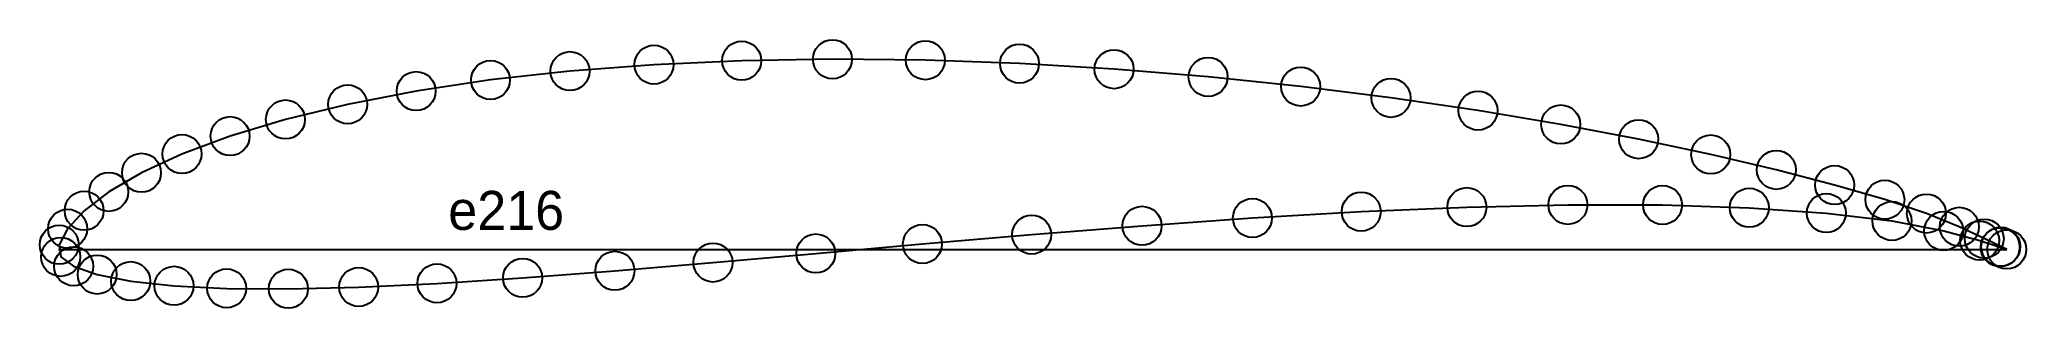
# Model space of a CAD drawing. Extents: x -1 to 101, y -3 to 11.
import ezdxf

# ---------------------------------------------------------------- set-up
doc = ezdxf.new("R2010")
doc.units = 0
doc.layers.get('0').update_dxf_attribs({"linetype": 'CONTINUOUS'})

msp = doc.modelspace()

# ---------------------------------------------------------------- linework, layer by layer
at = {"color": 1}
msp.add_line((0, 0), (100, 0), dxfattribs=at)
at = {"color": 7, "linetype": 'CONTINUOUS'}
msp.add_lwpolyline([(100, 0), (99.692, 0.141), (98.842, 0.552), (97.564, 1.157), (95.877, 1.84), (93.743, 2.552), (91.162, 3.3), (88.17, 4.079), (84.805, 4.868), (81.104, 5.651), (77.107, 6.407), (72.855, 7.12), (68.39, 7.773), (63.757, 8.353), (59.004, 8.847), (54.177, 9.243), (49.323, 9.532), (44.49, 9.704), (39.722, 9.754), (35.064, 9.678), (30.56, 9.475), (26.249, 9.144), (22.169, 8.69), (18.354, 8.119), (14.836, 7.439), (11.644, 6.665), (8.803, 5.809), (6.333, 4.891), (4.254, 3.93), (2.576, 2.951), (1.311, 1.981), (0.461, 1.058), (0.031, 0.238), (0.108, -0.385), (0.769, -0.866), (1.979, -1.291), (3.703, -1.63), (5.924, -1.869), (8.628, -1.999), (11.795, -2.02), (15.401, -1.932), (19.42, -1.742), (23.817, -1.46), (28.554, -1.098), (33.588, -0.675), (38.868, -0.21), (44.341, 0.276), (49.945, 0.757), (55.614, 1.211), (61.279, 1.611), (66.862, 1.937), (72.287, 2.167), (77.471, 2.284), (82.331, 2.277), (86.782, 2.137), (90.737, 1.863), (94.105, 1.456), (96.763, 0.945), (98.608, 0.449), (99.661, 0.113), (100, 0)], dxfattribs=at)
at = {"color": 2}
for centre in [(30.56, 9.475), (35.064, 9.678), (39.722, 9.754), (44.49, 9.704), (49.323, 9.532), (54.177, 9.243), (22.169, 8.69), (26.249, 9.144), (59.004, 8.847), (63.757, 8.353), (14.836, 7.439), (18.354, 8.119), (68.39, 7.773), (11.644, 6.665), (72.855, 7.12), (77.107, 6.407), (8.803, 5.809), (81.104, 5.651), (6.333, 4.891), (84.805, 4.868), (4.254, 3.93), (88.17, 4.079), (91.162, 3.3), (2.576, 2.951), (72.287, 2.167), (77.471, 2.284), (82.331, 2.277), (86.782, 2.137), (93.743, 2.552), (0.461, 1.058), (1.311, 1.981), (55.614, 1.211), (61.279, 1.611), (66.862, 1.937), (90.737, 1.863), (94.105, 1.456), (95.877, 1.84), (97.564, 1.157), (0.031, 0.238), (44.341, 0.276), (49.945, 0.757), (96.763, 0.945), (98.608, 0.449), (98.842, 0.552), (99.661, 0.113), (99.692, 0.141), (0.108, -0.385), (0.769, -0.866), (33.588, -0.675), (38.868, -0.21), (100, 0), (100, 0), (1.979, -1.291), (3.703, -1.63), (5.924, -1.869), (8.628, -1.999), (15.401, -1.932), (19.42, -1.742), (23.817, -1.46), (28.554, -1.098), (11.795, -2.02)]:
    msp.add_circle(centre, 1, dxfattribs=at)

# ---------------------------------------------------------------- texts
at = {"color": 3}
msp.add_text('e216', height=2, dxfattribs=at).set_placement((20, 1))

doc.saveas('drawing.dxf')
